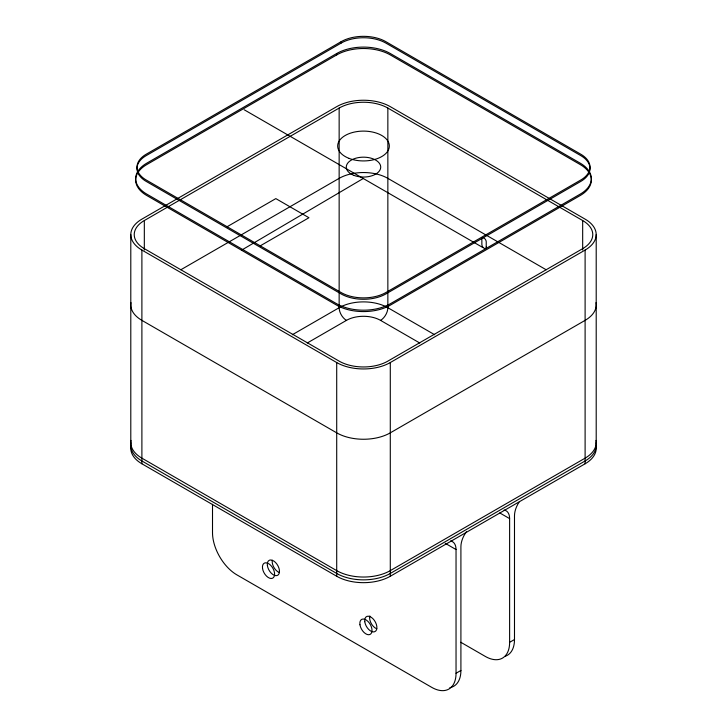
<?xml version="1.0" encoding="UTF-8"?>
<svg xmlns="http://www.w3.org/2000/svg" width="727" height="727" viewBox="0 0 727 727"><rect width="100%" height="100%" fill="white"/><g stroke="black" fill="none" stroke-linecap="round" stroke-linejoin="round"><path stroke-width="1.09" d="M130.796 442.688L130.796 234.603M596.204 442.688L596.204 234.603M241.737 250.061L363.5 178.36M144.328 220.535L339.145 108.059A34.442 19.883 0 0 1 387.854 108.059L582.672 220.535A34.442 19.883 0 0 1 582.672 248.661L387.854 361.137A34.442 19.883 0 0 1 339.145 361.137L144.328 248.661A34.442 19.883 0 0 1 144.328 220.535L144.328 250.033M227.124 226.724L275.833 198.607L308.948 217.727L260.248 245.844M180.85 269.753L339.145 178.36A34.442 19.883 0 0 1 387.854 178.36L546.15 269.753M292.318 334.747L339.145 307.712A34.442 19.883 0 0 1 387.854 307.712L434.682 334.747M307.294 342.98L346.452 320.371A24.1 13.913 0 0 1 380.548 320.371L419.706 342.98M141.892 250.061L336.71 362.546A37.886 21.874 0 0 0 390.29 362.546L585.108 250.061A37.886 21.874 0 0 0 585.108 219.136L390.29 106.651A37.886 21.874 0 0 0 336.71 106.651L141.892 219.136A37.886 21.874 0 0 0 141.892 250.061L141.892 463.781L336.71 576.257A37.886 21.874 0 0 0 390.29 576.257L585.108 463.781A37.886 21.874 0 0 0 596.004 446.051M212.511 504.293L212.511 532.673A34.442 19.883 60 0 0 236.866 574.857L431.684 687.333A34.442 19.883 60 0 0 456.038 673.275L460.909 670.458L460.909 546.731A17.221 9.942 -60 0 1 466.425 531.782M460.791 642.268L485.263 656.399A34.442 19.883 60 0 0 509.618 642.341L514.489 639.533L514.489 515.797A17.221 9.942 -60 0 1 518.987 502.284M244.172 109.75L482.828 247.534M499.794 512.944L509.618 518.615L509.618 642.341M445.242 543.305L456.038 549.548L456.038 673.275M585.108 250.061L585.108 463.781M582.672 220.535L582.672 250.033M390.29 362.546L390.29 576.257M387.854 108.059L387.854 307.712A10.332 5.961 -60 0 1 380.548 320.371M339.145 108.059L339.145 307.712A10.332 5.961 60 0 0 346.452 320.371M336.71 362.546L336.71 576.257M130.996 302.641A37.886 21.874 0 0 0 141.892 320.362L336.71 432.847A37.886 21.874 0 0 0 390.29 432.847L585.108 320.362A37.886 21.874 0 0 0 596.004 302.641M131.033 443.052A37.886 21.874 0 0 0 141.892 460.963L336.71 573.449A37.886 21.874 0 0 0 390.29 573.449L585.108 460.963A37.886 21.874 0 0 0 595.967 443.052M130.996 440.426A37.886 21.874 0 0 0 141.892 458.155L336.71 570.631A37.886 21.874 0 0 0 390.29 570.631L585.108 458.155A37.886 21.874 0 0 0 596.004 440.426M376.786 628.8A8.606 4.971 60 0 1 369.825 615.942M279.377 572.567A8.606 4.971 60 0 1 272.28 560.281M141.892 463.781A37.886 21.874 0 0 1 130.996 446.051M460.909 670.458A34.442 19.883 60 0 1 449.886 687.633M450.531 540.961A17.221 9.942 -60 0 1 456.038 549.548M514.489 639.533A34.442 19.883 60 0 1 505.483 656.163M504.102 510.027A17.221 9.942 -60 0 1 509.618 518.615M341.099 41.693L146.272 154.179A31.688 18.293 0 0 0 146.272 180.042L341.099 292.527A31.688 18.293 0 0 0 385.901 292.527L580.728 180.042A31.688 18.293 0 0 0 580.728 154.179L385.901 41.693A31.688 18.293 0 0 0 341.099 41.693M341.099 43.102L146.272 155.578A31.688 18.293 0 0 0 146.272 181.45L341.099 293.926A31.688 18.293 0 0 0 385.901 293.926L580.728 181.45A31.688 18.293 0 0 0 580.728 155.578L385.901 43.102A31.688 18.293 0 0 0 341.099 43.102M336.71 53.507L146.763 163.175A37.886 21.874 0 0 0 146.763 194.109L336.71 303.777A37.886 21.874 0 0 0 390.29 303.777L580.237 194.109A37.886 21.874 0 0 0 580.237 163.175L390.29 53.507A37.886 21.874 0 0 0 336.71 53.507M336.71 54.916L146.763 164.575A37.886 21.874 0 0 0 146.763 195.508L336.71 305.176A37.886 21.874 0 0 0 390.29 305.176L580.237 195.508A37.886 21.874 0 0 0 580.237 164.575L390.29 54.916A37.886 21.874 0 0 0 336.71 54.916M486.236 246.971L486.236 241.909A3.099 1.79 60 0 0 484.046 238.111A3.099 1.79 60 0 0 481.856 239.374L481.856 244.436A3.099 1.79 60 0 0 484.046 248.234A3.099 1.79 60 0 0 486.236 246.971M353.849 175.343A17.221 9.942 0 0 0 380.675 167.819A17.221 9.942 0 0 0 355.976 158.168A17.221 9.942 0 0 0 353.849 175.343M349.024 158.368A25.827 14.913 0 0 0 389.263 147.081A25.827 14.913 0 0 0 352.213 132.605A25.827 14.913 0 0 0 349.024 158.368M359.956 624.757A8.606 4.971 60 0 0 369.925 634.489A8.606 4.971 60 0 0 367.926 621.385A8.606 4.971 60 0 0 359.956 624.757M262.547 568.514A8.606 4.971 60 0 0 272.507 578.247A8.606 4.971 60 0 0 270.517 565.143A8.606 4.971 60 0 0 262.547 568.514M364.79 621.703A8.606 4.971 60 0 0 374.641 631.736A8.606 4.971 60 0 0 372.978 618.75A8.606 4.971 60 0 0 364.79 621.703M267.382 565.461A8.606 4.971 60 0 0 277.232 575.493A8.606 4.971 60 0 0 275.569 562.516A8.606 4.971 60 0 0 267.382 565.461"/></g></svg>
